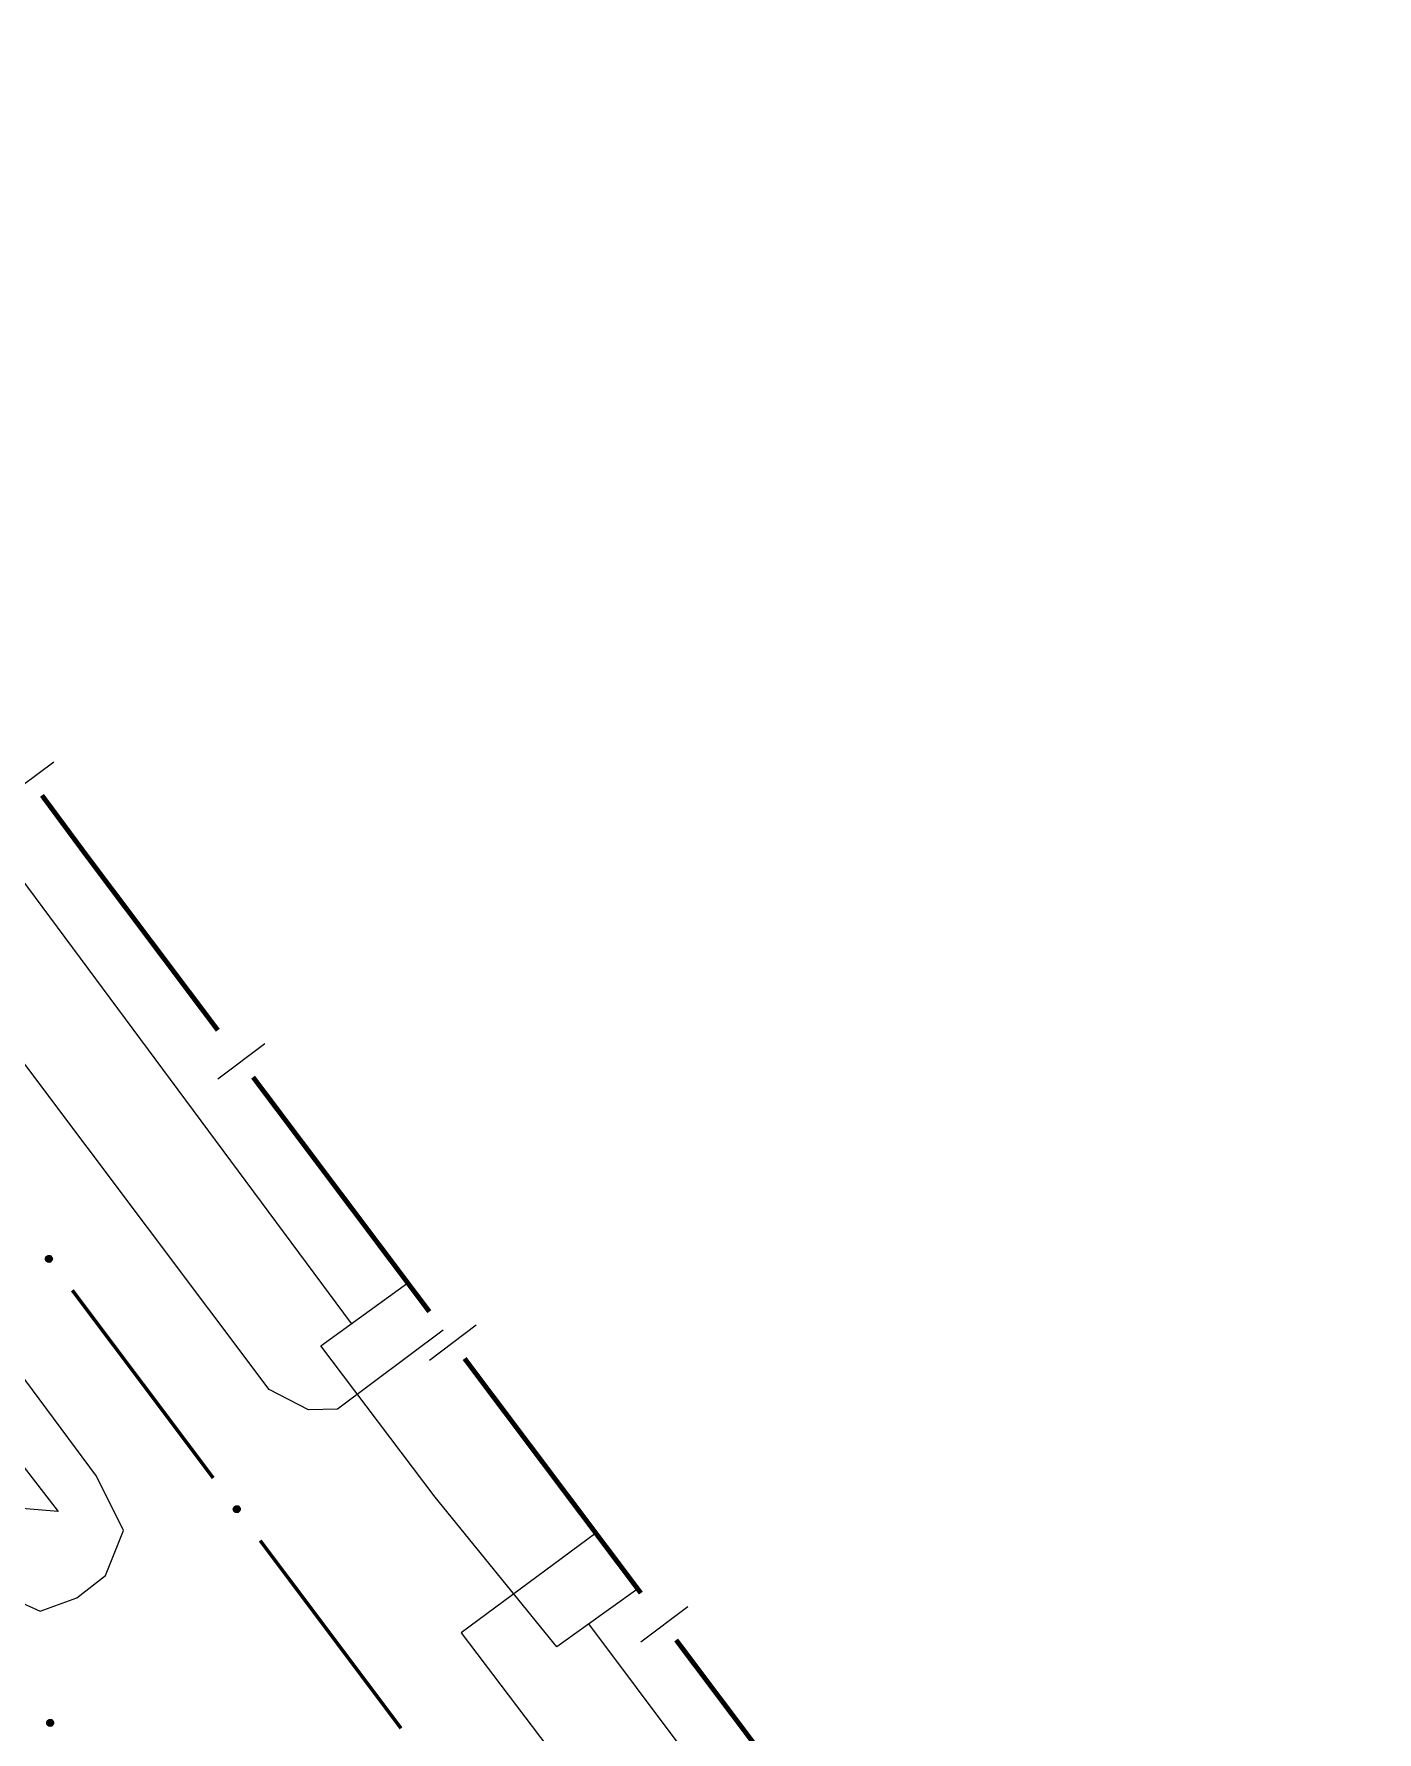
# Model space of a CAD drawing. Extents: x 200123 to 201542, y 4839549 to 4841240.
# Drawn here: x 201195.5 to 201264.2, y 4840300.3 to 4840387.1 of the extents above; entities that cross this region are included whole.
import ezdxf

# ---------------------------------------------------------------- set-up
doc = ezdxf.new("R2010")
doc.units = 0
doc.header["$LTSCALE"] = 1.5
doc.header["$MEASUREMENT"] = 0
for name, color, linetype in [('HD-CANAIS', 7, 'CONTINUOUS'), ('LM-LIM-SETORES-BAIRROS', 250, 'CONTINUOUS'), ('SV-EIXO-RUA-PAV', 20, 'CONTINUOUS'), ('SV-PONTE-BUEIRO', 251, 'CONTINUOUS'), ('SV-RUA-PAVIM', 7, 'CONTINUOUS')]:
    doc.layers.add(name, color=color, linetype=linetype)

msp = doc.modelspace()

# ---------------------------------------------------------------- linework, layer by layer
at = {"layer": 'HD-CANAIS', "linetype": 'Continuous'}
for points in [[(201211.73, 4840321.18, 2.2), (201162.8, 4840387.11, 2.2)], [(201223.86, 4840305.83, 2.2), (201299.67, 4840204.6, 2.2)]]:
    msp.add_polyline3d(points, dxfattribs=at)
at = {"layer": 'LM-LIM-SETORES-BAIRROS'}
for points in [[(201196.520219, 4840349.880967), (201194.108843, 4840348.096237)], [(201207.301287, 4840335.481035), (201204.903431, 4840333.67818)], [(201218.118419, 4840321.0939), (201215.720563, 4840319.291045)], [(201228.935551, 4840306.706765), (201226.537695, 4840304.90391)]]:
    msp.add_lwpolyline(points, dxfattribs=at)
at = {"layer": 'LM-LIM-SETORES-BAIRROS', "const_width": 0.25}
for points in [[(201198.2, 4840345.09), (201195.909441, 4840348.18481)], [(201198.289986, 4840344.970316), (201198.2, 4840345.09)], [(201204.900456, 4840336.178178), (201198.289986, 4840344.970316)], [(201215.717588, 4840321.791043), (201206.703311, 4840333.780322)], [(201226.53472, 4840307.403908), (201217.520443, 4840319.393187)], [(201237.351852, 4840293.016773), (201228.337575, 4840305.006052)]]:
    msp.add_lwpolyline(points, dxfattribs=at)
at = {"layer": 'SV-EIXO-RUA-PAV'}
for points in [[(201196.262019, 4840324.666178), (201196.310532, 4840324.659968), (201196.350956, 4840324.64471), (201196.381009, 4840324.62228), (201196.402398, 4840324.595535), (201196.421198, 4840324.565709), (201196.433518, 4840324.531456), (201196.438771, 4840324.49041), (201196.432883, 4840324.441701), (201196.414531, 4840324.401318), (201196.394118, 4840324.370678), (201196.367514, 4840324.346769), (201196.338233, 4840324.328991), (201196.30223, 4840324.31737), (201196.260582, 4840324.312453), (201196.211747, 4840324.319559), (201196.172219, 4840324.334789), (201196.143719, 4840324.357247), (201196.119852, 4840324.384146), (201196.101024, 4840324.414826), (201196.089124, 4840324.448519), (201196.084249, 4840324.490461), (201196.091901, 4840324.538568), (201196.106641, 4840324.578166), (201196.128693, 4840324.606973), (201196.155704, 4840324.629874), (201196.18539, 4840324.649094), (201196.219307, 4840324.662912), (201196.262019, 4840324.666178)], [(201205.867242, 4840311.870096), (201205.915754, 4840311.863886), (201205.956179, 4840311.848629), (201205.986232, 4840311.826199), (201206.007621, 4840311.799454), (201206.026421, 4840311.769627), (201206.038741, 4840311.735374), (201206.043994, 4840311.694328), (201206.038105, 4840311.64562), (201206.019754, 4840311.605236), (201205.99934, 4840311.574596), (201205.972736, 4840311.550687), (201205.943455, 4840311.532909), (201205.907452, 4840311.521289), (201205.865804, 4840311.516372), (201205.816969, 4840311.523478), (201205.777441, 4840311.538708), (201205.748942, 4840311.561166), (201205.725075, 4840311.588064), (201205.706246, 4840311.618745), (201205.694347, 4840311.652438), (201205.689471, 4840311.69438), (201205.697124, 4840311.742487), (201205.711864, 4840311.782085), (201205.733916, 4840311.810892), (201205.760927, 4840311.833793), (201205.790613, 4840311.853013), (201205.824529, 4840311.866831), (201205.867242, 4840311.870096)], [(201196.326511, 4840300.944834), (201196.375032, 4840300.938687), (201196.415476, 4840300.923482), (201196.445559, 4840300.901092), (201196.466982, 4840300.874374), (201196.485822, 4840300.844573), (201196.498186, 4840300.810336), (201196.503493, 4840300.769297), (201196.497668, 4840300.720581), (201196.479369, 4840300.680173), (201196.458996, 4840300.649506), (201196.432423, 4840300.625563), (201196.403165, 4840300.607747), (201196.367177, 4840300.596079), (201196.325536, 4840300.591108), (201196.276692, 4840300.59815), (201196.237144, 4840300.613328), (201196.208615, 4840300.635749), (201196.184713, 4840300.662616), (201196.165844, 4840300.693272), (201196.153901, 4840300.72695), (201196.148971, 4840300.768885), (201196.15656, 4840300.817002), (201196.171248, 4840300.856619), (201196.193263, 4840300.885455), (201196.220244, 4840300.908392), (201196.249905, 4840300.92765), (201196.283803, 4840300.941513), (201196.326511, 4840300.944834)]]:
    msp.add_lwpolyline(points, close=True, dxfattribs=at)
for points in [[(201196.084249, 4840324.490461), (201196.260582, 4840324.312453)], [(201196.089124, 4840324.448519), (201196.211747, 4840324.319559)], [(201196.091604, 4840324.512362), (201196.279169, 4840324.317039)], [(201196.091895, 4840324.466514), (201196.231136, 4840324.321932)], [(201196.091901, 4840324.538568), (201196.30223, 4840324.31737)], [(201196.098188, 4840324.428583), (201196.18774, 4840324.332012)], [(201196.099773, 4840324.55603), (201196.316553, 4840324.326333)], [(201196.101024, 4840324.414826), (201196.172219, 4840324.334789)], [(201196.106641, 4840324.578166), (201196.338233, 4840324.328991)], [(201196.119136, 4840324.589333), (201196.35066, 4840324.339992)], [(201196.128693, 4840324.606973), (201196.367514, 4840324.346769)], [(201196.143413, 4840324.616087), (201196.37767, 4840324.358561)], [(201196.155704, 4840324.629874), (201196.394118, 4840324.370678)], [(201196.173697, 4840324.637113), (201196.402764, 4840324.391047)], [(201196.18539, 4840324.649094), (201196.414531, 4840324.401318)], [(201196.205075, 4840324.652136), (201196.421308, 4840324.42544)], [(201196.219307, 4840324.662912), (201196.432883, 4840324.441701)], [(201196.23973, 4840324.662793), (201196.432207, 4840324.467745)], [(201196.262019, 4840324.666178), (201196.438771, 4840324.49041)], [(201196.288307, 4840324.661721), (201196.431368, 4840324.516594)], [(201196.310532, 4840324.659968), (201196.433518, 4840324.531456)], [(201196.333613, 4840324.651369), (201196.421255, 4840324.55507)], [(201196.350956, 4840324.64471), (201196.421198, 4840324.565709)], [(201205.733916, 4840311.810892), (201205.972736, 4840311.550687)], [(201205.748636, 4840311.820006), (201205.982893, 4840311.562479)], [(201205.760927, 4840311.833793), (201205.99934, 4840311.574596)], [(201205.77892, 4840311.841032), (201206.007987, 4840311.594965)], [(201205.790613, 4840311.853013), (201206.019754, 4840311.605236)], [(201205.810297, 4840311.856054), (201206.02653, 4840311.629359)], [(201205.824529, 4840311.866831), (201206.038105, 4840311.64562)], [(201205.844952, 4840311.866712), (201206.037429, 4840311.671663)], [(201205.867242, 4840311.870096), (201206.043994, 4840311.694328)], [(201205.893529, 4840311.86564), (201206.036591, 4840311.720513)], [(201205.915754, 4840311.863886), (201206.038741, 4840311.735374)], [(201205.938836, 4840311.855288), (201206.026477, 4840311.758988)], [(201205.956179, 4840311.848629), (201206.026421, 4840311.769627)], [(201205.689471, 4840311.69438), (201205.865804, 4840311.516372)], [(201205.694347, 4840311.652438), (201205.816969, 4840311.523478)], [(201205.696826, 4840311.716281), (201205.884391, 4840311.520958)], [(201205.697118, 4840311.670433), (201205.836358, 4840311.52585)], [(201205.697124, 4840311.742487), (201205.907452, 4840311.521289)], [(201205.70341, 4840311.632502), (201205.792962, 4840311.53593)], [(201205.704996, 4840311.759949), (201205.921775, 4840311.530252)], [(201205.706246, 4840311.618745), (201205.777441, 4840311.538708)], [(201205.711864, 4840311.782085), (201205.943455, 4840311.532909)], [(201205.724358, 4840311.793251), (201205.955883, 4840311.543911)], [(201196.148971, 4840300.768885), (201196.325536, 4840300.591108)], [(201196.153901, 4840300.72695), (201196.276692, 4840300.59815)], [(201196.156297, 4840300.790796), (201196.344117, 4840300.595718)], [(201196.15656, 4840300.817002), (201196.367177, 4840300.596079)], [(201196.156648, 4840300.744948), (201196.296077, 4840300.600548)], [(201196.16299, 4840300.707025), (201196.252668, 4840300.610571)], [(201196.164409, 4840300.834474), (201196.381489, 4840300.605061)], [(201196.165844, 4840300.693272), (201196.237144, 4840300.613328)], [(201196.171248, 4840300.856619), (201196.403165, 4840300.607747)], [(201196.183728, 4840300.867802), (201196.415579, 4840300.618764)], [(201196.193263, 4840300.885455), (201196.432423, 4840300.625563)], [(201196.207971, 4840300.894588), (201196.442564, 4840300.637368)], [(201196.220244, 4840300.908392), (201196.458996, 4840300.649506)], [(201196.238227, 4840300.915654), (201196.467616, 4840300.669887)], [(201196.249905, 4840300.92765), (201196.479369, 4840300.680173)], [(201196.269586, 4840300.930717), (201196.486114, 4840300.704304)], [(201196.283803, 4840300.941513), (201196.497668, 4840300.720581)], [(201196.304226, 4840300.94142), (201196.496958, 4840300.746623)], [(201196.326511, 4840300.944834), (201196.503493, 4840300.769297)], [(201196.352805, 4840300.940412), (201196.496056, 4840300.795472)], [(201196.375032, 4840300.938687), (201196.498186, 4840300.810336)], [(201196.398125, 4840300.930119), (201196.485892, 4840300.833934)], [(201196.415476, 4840300.923482), (201196.485822, 4840300.844573)]]:
    msp.add_lwpolyline(points, dxfattribs=at)
at = {"layer": 'SV-EIXO-RUA-PAV', "const_width": 0.18}
for points in [[(201197.46089, 4840322.885674), (201204.664807, 4840313.288613)], [(201207.066112, 4840310.089593), (201214.270029, 4840300.492531)]]:
    msp.add_lwpolyline(points, dxfattribs=at)
at = {"layer": 'SV-PONTE-BUEIRO', "linetype": 'Continuous'}
msp.add_polyline3d([(201226.374568, 4840307.616915, 5.04), (201222.23, 4840304.66, 5.04), (201216.01, 4840312.31, 5.04), (201210.17, 4840320.05, 5.04), (201214.614072, 4840323.258754, 5.04)], dxfattribs=at)
at = {"layer": 'SV-RUA-PAVIM', "linetype": 'Continuous'}
for points in [[(201216.429085, 4840320.844728, 3.55), (201211.02, 4840316.8, 3.55), (201209.54, 4840316.77, 3.55), (201207.53, 4840317.82, 3.55), (201173.32, 4840363.32, 3.54), (201159.21, 4840382.65, 3.5)], [(201159.21, 4840360.75, 3.12), (201175.91, 4840338.52, 3.12), (201196.73, 4840311.58, 3.12), (201190.37, 4840312.1, 3.21), (201193.83, 4840307.39, 3.21), (201195.82, 4840306.48, 3.21), (201197.69, 4840307.17, 3.21), (201199.15, 4840308.31, 3.21), (201200.08, 4840310.6, 3.21), (201198.7, 4840313.39, 3.21), (201159.21, 4840366.61, 3.12)], [(201224.224896, 4840310.476048, 3.49), (201217.34, 4840305.37, 3.49), (201248.09, 4840264.81, 3.41), (201287.76, 4840211.23, 3.31), (201359.16, 4840115.99, 3.31), (201362.48, 4840111.55, 3.31), (201363.96, 4840110.16, 3.96), (201366.23, 4840109.83, 3.98), (201371.414513, 4840113.643486, 4)]]:
    msp.add_polyline3d(points, dxfattribs=at)

doc.saveas('drawing.dxf')
